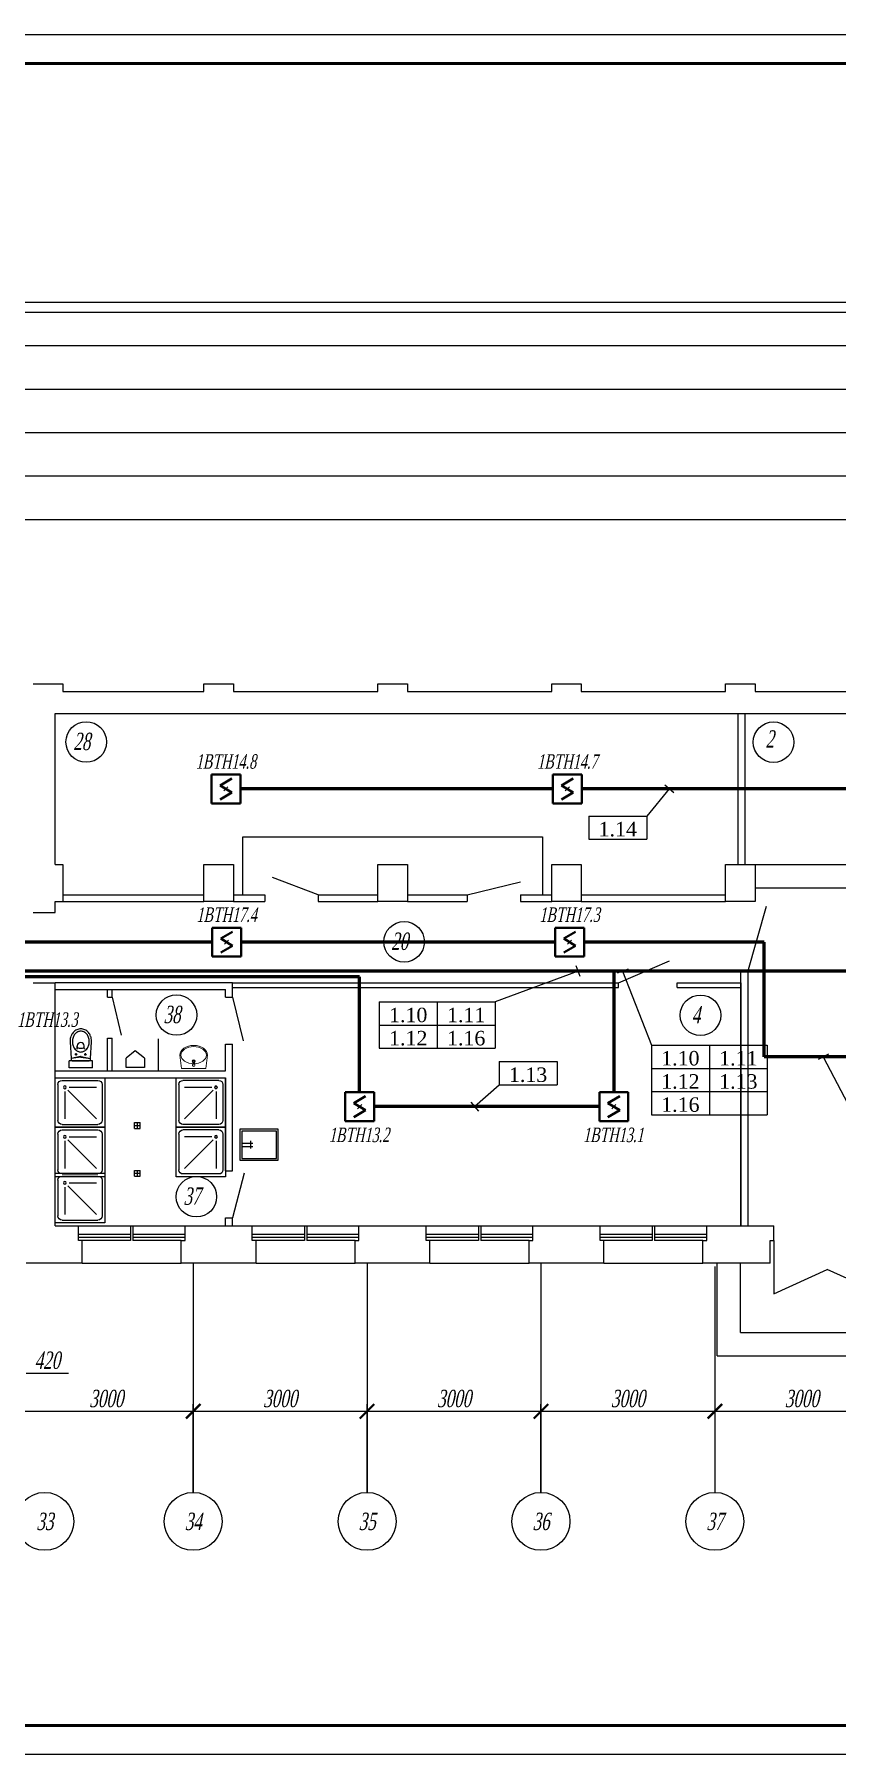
# Model space of a CAD drawing. Extents: x 0 to 1720, y -2086 to 3873.
# Drawn here: x 944 to 1082.4, y -298 to -1 of the extents above; entities that cross this region are included whole.
import ezdxf
from ezdxf.enums import TextEntityAlignment as Align

# ---------------------------------------------------------------- set-up
doc = ezdxf.new("R2010")
doc.units = 0
doc.layers.add('EL_DEVICE', color=1, linetype='Continuous', lineweight=40)
doc.layers.add('EL_KABLE', color=9, linetype='Continuous', lineweight=60)
for name, color, linetype in [('EL_DEVICE_NAME', 7, 'Continuous'), ('FORMAT', 134, 'Continuous'), ('OSI', 5, 'Continuous'), ('PLAN', 2, 'Continuous'), ('SYS_PIN', 7, 'Continuous')]:
    doc.layers.add(name, color=color, linetype=linetype)
doc.styles.add('R2_5', font='times.ttf', dxfattribs={"width": 0.65, "oblique": 12, "height": 2.5})
doc.styles.get("Standard").update_dxf_attribs({"font": 'times.ttf'})

# ---------------------------------------------------------------- blocks, each defined once
blk = doc.blocks.new('PS_DAT_SMOKE')
at = {"layer": 'EL_DEVICE'}
for p, q in [((-2.5, 2.5), (2.5, 2.5)), ((-2.5, -2.5), (-2.5, 2.5)), ((1.01, 1.81), (-1.01, 0.61)), ((-1.01, 0.61), (1.01, -0.61)), ((2.5, 2.5), (2.5, -2.5)), ((2.5, -2.5), (-2.5, -2.5)), ((1.01, -0.61), (-1.01, -1.81))]:
    blk.add_line(p, q, dxfattribs=at)
blk = doc.blocks.new('CONNECTOR_SQUARE')
at = {"layer": 'SYS_PIN'}
for p, q in [((-0.35, 0.35), (0.35, -0.35)), ((0.35, 0.35), (-0.35, -0.35))]:
    blk.add_line(p, q, dxfattribs=at)
blk = doc.blocks.new('n')
for points in [[(-6527766, -4118616), (-6527107, -4118616), (-6527107, -4119151), (-6527766, -4119151)], [(-6527735, -4118647), (-6527137, -4118647), (-6527137, -4119120), (-6527735, -4119120)]]:
    blk.add_lwpolyline(points, close=True)
for points in [[(-6527735, -4118854), (-6527544, -4118854)], [(-6527735, -4118910), (-6527544, -4118910)], [(-6527580, -4118817), (-6527580, -4118951)]]:
    blk.add_lwpolyline(points)
blk = doc.blocks.new('раковина')
at = {"lineweight": 0}
for p, q in [((471040, 84579), (471009, 84347)), ((471029, 84347), (471034, 84376)), ((471034, 84376), (471046, 84404)), ((471459, 84579), (471040, 84579)), ((471040, 84578), (471040, 84578)), ((471046, 84404), (471067, 84429)), ((471067, 84429), (471094, 84451)), ((471094, 84451), (471127, 84470)), ((471127, 84470), (471165, 84483)), ((471165, 84483), (471207, 84492)), ((471207, 84492), (471250, 84495)), ((471231, 84521), (471231, 84525)), ((471233, 84489), (471231, 84521)), ((471236, 84481), (471241, 84439)), ((471239, 84502), (471261, 84502)), ((471239, 84502), (471261, 84502)), ((471239, 84490), (471239, 84502)), ((471250, 84495), (471293, 84492)), ((471259, 84439), (471264, 84481)), ((471261, 84502), (471261, 84490)), ((471267, 84489), (471269, 84521)), ((471269, 84521), (471269, 84525)), ((471293, 84492), (471334, 84483)), ((471334, 84483), (471372, 84470)), ((471372, 84470), (471405, 84451)), ((471405, 84451), (471433, 84429)), ((471433, 84429), (471453, 84404)), ((471453, 84404), (471466, 84376)), ((471489, 84347), (471459, 84579)), ((471459, 84578), (471459, 84578)), ((471466, 84376), (471469, 84347)), ((471009, 84347), (471014, 84314)), ((471014, 84314), (471028, 84283)), ((471028, 84283), (471050, 84253)), ((471034, 84318), (471029, 84347)), ((471046, 84291), (471034, 84318)), ((471067, 84265), (471046, 84291)), ((471050, 84253), (471080, 84228)), ((471094, 84243), (471067, 84265)), ((471080, 84228), (471116, 84207)), ((471127, 84225), (471094, 84243)), ((471116, 84207), (471158, 84191)), ((471165, 84211), (471127, 84225)), ((471158, 84191), (471203, 84182)), ((471207, 84203), (471165, 84211)), ((471203, 84182), (471250, 84179)), ((471250, 84200), (471207, 84203)), ((471293, 84203), (471250, 84200)), ((471250, 84179), (471297, 84182)), ((471334, 84211), (471293, 84203)), ((471297, 84182), (471342, 84191)), ((471372, 84225), (471334, 84211)), ((471342, 84191), (471383, 84207)), ((471405, 84243), (471372, 84225)), ((471383, 84207), (471420, 84228)), ((471433, 84265), (471405, 84243)), ((471420, 84228), (471449, 84253)), ((471453, 84291), (471433, 84265)), ((471449, 84253), (471472, 84283)), ((471466, 84318), (471453, 84291)), ((471469, 84347), (471466, 84318)), ((471472, 84283), (471485, 84314)), ((471485, 84314), (471489, 84347))]:
    blk.add_line(p, q, dxfattribs=at)
for centre, radius, start, end in [((471250, 84452), 24, 0, 180), ((471250, 84452), 24, 180, 0), ((471250, 84522), 20, 339.2856, 200.7144), ((471250, 84522), 19.2, 7.8374, 171.8967), ((471250, 84491), 16.9, 185.1696, 354.8304), ((471250, 84490), 16.9, 185.1696, 354.8304), ((471250, 84490), 10.9, 180, 0), ((471250, 84440), 8.95, 187.1389, 352.8611)]:
    blk.add_arc(centre, radius, start, end, dxfattribs=at)
blk = doc.blocks.new('PL_SHOWER_TRAY')
for p, q in [((0.45, 0.9), (-0.45, 0.9)), ((-0.45, 0.9), (-0.45, 0)), ((-0.4, 0.125), (-0.4, 0.775)), ((-0.325, 0.85), (0.325, 0.85)), ((-0.275, 0.25), (-0.275, 0.75)), ((-0.222, 0.228), (0.3, 0.75)), ((0.4, 0.125), (0.4, 0.775)), ((0.45, 0), (0.45, 0.9)), ((-0.45, 0), (0.45, 0)), ((-0.325, 0.05), (0.325, 0.05)), ((-0.2, 0.175), (0.3, 0.175))]:
    blk.add_line(p, q)
blk.add_circle((-0.275, 0.175), 0.025)
for centre, start, end in [((-0.325, 0.775), 90, 180), ((0.325, 0.775), 360, 90), ((-0.325, 0.125), 180, 270), ((0.325, 0.125), 270, 360)]:
    blk.add_arc(centre, 0.075, start, end)
blk = doc.blocks.new('PODDON')
at = {"xscale": -1000, "yscale": 1000, "zscale": 1000, "rotation": 270}
blk.add_blockref('PL_SHOWER_TRAY', (-338, -13), dxfattribs=at)
blk = doc.blocks.new('_ArchTick')
at = {"const_width": 0.15}
blk.add_lwpolyline([(-0.5, -0.5), (0.5, 0.5)], dxfattribs=at)

msp = doc.modelspace()

# ---------------------------------------------------------------- linework, layer by layer
for p, q in [((1054.3, -131.92), (1052.76, -130.64)), ((1053.53, -131.28), (1049.64, -135.96)), ((1039.64, -135.96), (1049.64, -135.96)), ((1039.64, -135.96), (1039.64, -139.96)), ((1049.64, -135.96), (1049.64, -139.96)), ((1039.64, -139.96), (1049.64, -139.96)), ((1037.8, -162.73), (1023.5, -168.05)), ((1038.15, -163.67), (1037.46, -161.79)), ((1046.42, -162.37), (1044.56, -163.09)), ((1045.49, -162.73), (1050.45, -175.52)), ((1003.5, -168.05), (1023.5, -168.05)), ((1003.5, -168.05), (1003.5, -176.05)), ((1013.5, -168.05), (1013.5, -176.05)), ((1023.5, -168.05), (1023.5, -176.05)), ((1003.5, -172.05), (1023.5, -172.05)), ((1003.5, -176.05), (1023.5, -176.05)), ((1050.45, -175.52), (1070.45, -175.52)), ((1050.45, -175.52), (1050.45, -187.52)), ((1060.45, -175.52), (1060.45, -187.52)), ((1070.45, -175.52), (1070.45, -187.52)), ((1080.99, -177.06), (1079.22, -177.99)), ((1080.11, -177.53), (1085.57, -187.94)), ((1024.18, -178.36), (1034.18, -178.36)), ((1024.18, -178.36), (1024.18, -182.36)), ((1034.18, -178.36), (1034.18, -182.36)), ((1050.45, -179.52), (1070.45, -179.52)), ((1019.96, -186.13), (1024.18, -182.36)), ((1024.18, -182.36), (1034.18, -182.36)), ((1050.45, -183.52), (1070.45, -183.52)), ((1019.29, -185.38), (1020.62, -186.88)), ((1050.45, -187.52), (1070.45, -187.52))]:
    msp.add_line(p, q)
at = {"layer": 'EL_KABLE'}
for p, q in [((1033.45, -131.28), (979.55, -131.28)), ((1086.3, -131.28), (1038.45, -131.28)), ((974.67, -157.73), (901.3, -157.73)), ((1033.83, -157.73), (979.67, -157.73)), ((1069.92, -157.73), (1038.83, -157.73)), ((1069.92, -177.53), (1069.92, -157.73)), ((1157, -162.73), (159.5, -162.73)), ((1157, -162.73), (337.7, -162.73)), ((1157, -162.73), (344, -162.73)), ((1157, -162.73), (624.45, -162.73)), ((1157, -162.73), (1043.97, -162.73)), ((1043.97, -162.73), (1043.97, -183.63)), ((1000.12, -163.73), (938.8, -163.73)), ((1000.12, -183.63), (1000.12, -163.73)), ((1086.62, -177.53), (1069.92, -177.53)), ((1041.47, -186.13), (1002.62, -186.13))]:
    msp.add_line(p, q, dxfattribs=at)
at = {"layer": 'FORMAT'}
msp.add_lwpolyline([(0, -1), (1720.39, -1), (1720.39, -298), (0, -298)], close=True, dxfattribs=at)
at = {"layer": 'FORMAT', "lineweight": 50}
msp.add_lwpolyline([(20, -293), (20, -6), (1715.39, -6), (1715.39, -293)], close=True, dxfattribs=at)
at = {"layer": 'OSI'}
for p, q in [((971.4, -213.13), (971.4, -252.73)), ((971.4, -213.75), (971.4, -239.98)), ((971.4, -213.75), (971.4, -239.98)), ((1001.4, -213.13), (1001.4, -252.73)), ((1001.4, -213.75), (1001.4, -239.98)), ((1001.4, -213.75), (1001.4, -239.98)), ((1031.4, -213.13), (1031.4, -252.73)), ((1031.4, -213.75), (1031.4, -239.98)), ((1031.4, -213.75), (1031.4, -239.98)), ((1061.4, -213.75), (1061.4, -239.98)), ((1061.4, -213.75), (1061.4, -239.98)), ((1061.4, -229.13), (1061.4, -252.73)), ((942.57, -232.17), (949.9, -232.17)), ((939.4, -238.73), (973.4, -238.73)), ((969.4, -238.73), (1003.4, -238.73)), ((999.4, -238.73), (1033.4, -238.73)), ((1029.4, -238.73), (1063.4, -238.73)), ((1059.4, -238.73), (1093.4, -238.73))]:
    msp.add_line(p, q, dxfattribs=at)
at = {"layer": 'OSI', "lineweight": 25}
for p, q in [((971.4, -252.73), (971.4, -237.48)), ((971.4, -252.73), (971.4, -237.48)), ((1001.4, -252.73), (1001.4, -237.48)), ((1001.4, -252.73), (1001.4, -237.48)), ((1031.4, -252.73), (1031.4, -237.48)), ((1031.4, -252.73), (1031.4, -237.48))]:
    msp.add_line(p, q, dxfattribs=at)
for centre in [(945.8, -257.73), (971.4, -257.73), (1001.4, -257.73), (1031.4, -257.73), (1061.4, -257.73)]:
    msp.add_circle(centre, 5, dxfattribs=at)
at = {"layer": 'PLAN'}
for p, q in [((33, -47.23), (1460.2, -47.23)), ((37.4, -48.93), (1380.89, -48.93)), ((928.9, -54.73), (1096.2, -54.73)), ((928.9, -62.23), (1096.2, -62.23)), ((928.9, -69.73), (1096.2, -69.73)), ((928.9, -77.23), (1096.2, -77.23)), ((928.9, -84.73), (1096.2, -84.73)), ((943.8, -113.13), (948.9, -113.13)), ((948.9, -113.13), (948.9, -114.43)), ((948.9, -114.43), (973.25, -114.43)), ((973.25, -114.43), (973.25, -113.13)), ((973.25, -113.13), (978.35, -113.13)), ((978.35, -113.13), (978.35, -114.43)), ((978.35, -114.43), (1003.25, -114.43)), ((1003.25, -114.43), (1003.25, -113.13)), ((1003.25, -113.13), (1008.35, -113.13)), ((1008.35, -113.13), (1008.35, -114.43)), ((1008.35, -114.43), (1033.25, -114.43)), ((1033.25, -114.43), (1033.25, -113.13)), ((1033.25, -113.13), (1038.35, -113.13)), ((1038.35, -113.13), (1038.35, -114.43)), ((1038.35, -114.43), (1063.25, -114.43)), ((1063.25, -114.43), (1063.25, -113.13)), ((1063.25, -113.13), (1068.35, -113.13)), ((1068.35, -113.13), (1068.35, -114.43)), ((1068.35, -114.43), (1093.25, -114.43)), ((947.6, -118.23), (1224.7, -118.23)), ((947.6, -144.33), (947.6, -118.23)), ((1065.4, -144.33), (1065.4, -118.23)), ((1066.6, -144.33), (1066.6, -118.23)), ((979.95, -149.53), (979.95, -139.53)), ((979.95, -139.53), (1031.65, -139.53)), ((1031.65, -139.53), (1031.65, -149.53)), ((947.6, -144.33), (948.9, -144.33)), ((948.9, -144.33), (948.9, -150.73)), ((973.25, -150.73), (973.25, -144.33)), ((973.25, -144.33), (978.35, -144.33)), ((978.35, -144.33), (978.35, -150.73)), ((1003.25, -150.73), (1003.25, -144.33)), ((1003.25, -144.33), (1008.35, -144.33)), ((1008.35, -144.33), (1008.35, -150.73)), ((1033.25, -150.73), (1033.25, -144.33)), ((1033.25, -144.33), (1038.35, -144.33)), ((1038.35, -144.33), (1038.35, -150.73)), ((1063.25, -150.73), (1063.25, -144.33)), ((1063.25, -144.33), (1068.35, -144.33)), ((1068.35, -144.33), (1068.35, -150.73)), ((1068.35, -144.33), (1153.25, -144.33)), ((992.95, -149.53), (985.06, -146.55)), ((1018.65, -149.53), (1027.85, -147.34)), ((1068.35, -148.33), (1093.25, -148.33)), ((947.6, -152.63), (947.6, -150.73)), ((947.6, -150.73), (948.9, -150.73)), ((948.9, -149.53), (973.25, -149.53)), ((948.9, -150.73), (973.25, -150.73)), ((978.35, -150.73), (973.25, -150.73)), ((978.35, -149.53), (983.75, -149.53)), ((978.35, -150.73), (983.75, -150.73)), ((983.75, -149.53), (983.75, -150.73)), ((992.95, -149.53), (1003.25, -149.53)), ((992.95, -149.53), (992.95, -150.73)), ((992.95, -150.73), (1003.25, -150.73)), ((1008.35, -150.73), (1003.25, -150.73)), ((1008.35, -149.53), (1018.65, -149.53)), ((1008.35, -150.73), (1018.65, -150.73)), ((1018.65, -149.53), (1018.65, -150.73)), ((1027.85, -149.53), (1033.25, -149.53)), ((1027.85, -149.53), (1027.85, -150.73)), ((1027.85, -150.73), (1033.25, -150.73)), ((1038.35, -150.73), (1033.25, -150.73)), ((1038.35, -149.53), (1063.25, -149.53)), ((1038.35, -150.73), (1063.25, -150.73)), ((1068.35, -150.73), (1063.25, -150.73)), ((943.8, -152.63), (947.6, -152.63)), ((1067.1, -162.83), (1070.31, -151.51)), ((1044.8, -164.73), (1053.58, -160.97)), ((1065.9, -164.73), (1065.9, -162.83)), ((1067.1, -162.83), (1065.9, -162.83)), ((1067.1, -162.83), (1067.1, -206.73)), ((943.8, -164.73), (947.6, -164.73)), ((947.6, -206.73), (947.6, -164.73)), ((978.2, -164.73), (947.6, -164.73)), ((947.6, -165.93), (957.4, -165.93)), ((956.6, -167.23), (956.6, -165.93)), ((957.4, -165.93), (977, -165.93)), ((957.4, -167.23), (957.4, -165.93)), ((977, -167.23), (977, -165.93)), ((978.2, -167.23), (978.2, -164.73)), ((978.2, -164.73), (1044.8, -164.73)), ((978.2, -165.53), (1044.8, -165.53)), ((1044.8, -165.53), (1044.8, -164.73)), ((1054.9, -164.73), (1065.9, -164.73)), ((1054.9, -165.53), (1054.9, -164.73)), ((1054.9, -165.53), (1065.9, -165.53)), ((1065.9, -206.73), (1065.9, -164.73)), ((1065.9, -164.73), (1065.9, -206.73)), ((1067.1, -164.73), (1067.1, -174.73)), ((956.6, -167.23), (957.4, -167.23)), ((957.4, -167.23), (958.97, -173.77)), ((977, -167.23), (978.2, -167.23)), ((978.2, -167.23), (980.01, -174.75)), ((950.17, -174.94), (950.34, -177.82)), ((953.69, -177.82), (953.86, -174.94)), ((956.6, -179.93), (956.6, -174.33)), ((956.6, -174.33), (957.4, -174.33)), ((957.4, -179.93), (957.4, -174.33)), ((957.4, -179.93), (957.4, -174.43)), ((957.4, -179.93), (957.4, -174.43)), ((965.42, -179.93), (965.42, -174.43)), ((951.94, -177.47), (950.34, -177.8)), ((950.34, -177.82), (950.35, -178.01)), ((951.99, -177.6), (950.35, -177.8)), ((951.41, -177.1), (951.01, -177.1)), ((951.21, -177.3), (951.21, -176.9)), ((951.41, -175.75), (951.41, -175.65)), ((951.41, -176.1), (951.41, -175.75)), ((951.71, -176.05), (952.31, -176.05)), ((952.04, -177.6), (953.67, -177.8)), ((952.08, -177.47), (953.67, -177.8)), ((952.61, -175.75), (952.61, -175.65)), ((952.61, -176.1), (952.61, -175.75)), ((952.61, -177.1), (953.01, -177.1)), ((952.81, -177.3), (952.81, -176.9)), ((953.67, -178.01), (953.69, -177.82)), ((961.37, -176.51), (959.86, -177.77)), ((959.86, -179.37), (959.86, -177.77)), ((963.01, -177.77), (961.37, -176.51)), ((963.01, -177.77), (963.01, -179.37)), ((977, -179.93), (977, -175.33)), ((977, -175.33), (978.2, -175.33)), ((978.2, -197.23), (978.2, -175.33)), ((947.6, -179.93), (957.4, -179.93)), ((947.6, -181.13), (977, -181.13)), ((954.01, -178.2), (950.01, -178.2)), ((954.01, -178.2), (950.01, -178.2)), ((950.01, -179.4), (950.01, -178.2)), ((950.01, -179.4), (950.01, -178.2)), ((954.01, -179.4), (950.01, -179.4)), ((950.55, -178.2), (953.47, -178.2)), ((954.01, -179.4), (954.01, -178.2)), ((954.01, -179.4), (954.01, -178.2)), ((957.4, -179.93), (977, -179.93)), ((963.01, -179.37), (959.86, -179.37)), ((977, -197.23), (977, -181.13)), ((961.27, -189.88), (961.27, -188.88)), ((961.27, -188.88), (962.27, -188.88)), ((961.27, -189.38), (962.27, -189.38)), ((961.27, -189.88), (962.27, -189.88)), ((961.77, -189.88), (961.77, -188.88)), ((962.27, -189.88), (962.27, -188.88)), ((961.27, -198.13), (961.27, -197.13)), ((961.27, -197.13), (962.27, -197.13)), ((961.27, -197.63), (962.27, -197.63)), ((961.27, -198.13), (962.27, -198.13)), ((961.77, -198.13), (961.77, -197.13)), ((962.27, -198.13), (962.27, -197.13)), ((977, -197.23), (978.2, -197.23)), ((980.19, -197.64), (978.2, -205.33)), ((947.6, -206.73), (951.6, -206.73)), ((951.6, -209.23), (951.6, -206.73)), ((951.6, -206.73), (970, -206.73)), ((960.6, -206.73), (960.6, -209.23)), ((961, -206.73), (961, -209.23)), ((970, -206.73), (981.6, -206.73)), ((970, -209.23), (970, -206.73)), ((977, -206.73), (977, -205.33)), ((977, -205.33), (978.2, -205.33)), ((978.2, -206.73), (978.2, -205.33)), ((981.6, -209.23), (981.6, -206.73)), ((981.6, -206.73), (1000, -206.73)), ((990.6, -206.73), (990.6, -209.23)), ((991, -206.73), (991, -209.23)), ((1000, -206.73), (1011.6, -206.73)), ((1000, -209.23), (1000, -206.73)), ((1011.6, -209.23), (1011.6, -206.73)), ((1011.6, -206.73), (1030, -206.73)), ((1020.6, -206.73), (1020.6, -209.23)), ((1021, -206.73), (1021, -209.23)), ((1030, -206.73), (1041.6, -206.73)), ((1030, -209.23), (1030, -206.73)), ((1041.6, -209.23), (1041.6, -206.73)), ((1041.6, -206.73), (1060, -206.73)), ((1050.6, -206.73), (1050.6, -209.23)), ((1051, -206.73), (1051, -209.23)), ((1060, -206.73), (1071.6, -206.73)), ((1060, -209.23), (1060, -206.73)), ((1071.6, -209.23), (1071.6, -206.73)), ((960.6, -208.23), (951.6, -208.23)), ((960.6, -208.73), (951.6, -208.73)), ((952.25, -209.23), (951.6, -209.23)), ((952.25, -213.13), (952.25, -209.23)), ((960.6, -209.23), (952.25, -209.23)), ((970, -208.23), (961, -208.23)), ((970, -208.73), (961, -208.73)), ((969.35, -209.23), (961, -209.23)), ((969.35, -213.13), (969.35, -209.23)), ((969.35, -209.23), (970, -209.23)), ((990.6, -208.23), (981.6, -208.23)), ((990.6, -208.73), (981.6, -208.73)), ((982.25, -209.23), (981.6, -209.23)), ((982.25, -213.13), (982.25, -209.23)), ((990.6, -209.23), (982.25, -209.23)), ((1000, -208.23), (991, -208.23)), ((1000, -208.73), (991, -208.73)), ((999.35, -209.23), (991, -209.23)), ((999.35, -213.13), (999.35, -209.23)), ((999.35, -209.23), (1000, -209.23)), ((1020.6, -208.23), (1011.6, -208.23)), ((1020.6, -208.73), (1011.6, -208.73)), ((1012.25, -209.23), (1011.6, -209.23)), ((1012.25, -213.13), (1012.25, -209.23)), ((1020.6, -209.23), (1012.25, -209.23)), ((1030, -208.23), (1021, -208.23)), ((1030, -208.73), (1021, -208.73)), ((1029.35, -209.23), (1021, -209.23)), ((1029.35, -213.13), (1029.35, -209.23)), ((1029.35, -209.23), (1030, -209.23)), ((1050.6, -208.23), (1041.6, -208.23)), ((1050.6, -208.73), (1041.6, -208.73)), ((1042.25, -209.23), (1041.6, -209.23)), ((1042.25, -213.13), (1042.25, -209.23)), ((1050.6, -209.23), (1042.25, -209.23)), ((1060, -208.23), (1051, -208.23)), ((1060, -208.73), (1051, -208.73)), ((1059.35, -209.23), (1051, -209.23)), ((1059.35, -213.13), (1059.35, -209.23)), ((1059.35, -209.23), (1060, -209.23)), ((1070.95, -213.13), (1070.95, -209.23)), ((1070.95, -209.23), (1071.6, -209.23)), ((1071.6, -209.23), (1071.6, -218.43)), ((952.25, -213.13), (942.6, -213.13)), ((952.25, -213.13), (969.35, -213.13)), ((982.25, -213.13), (969.35, -213.13)), ((982.25, -213.13), (999.35, -213.13)), ((1012.25, -213.13), (999.35, -213.13)), ((1012.25, -213.13), (1029.35, -213.13)), ((1042.25, -213.13), (1029.35, -213.13)), ((1042.25, -213.13), (1059.35, -213.13)), ((1070.95, -213.13), (1059.35, -213.13)), ((1061.8, -229.13), (1061.8, -213.13)), ((1065.8, -225.13), (1065.8, -213.13)), ((1071.6, -218.43), (1080.8, -214.23)), ((1090, -218.43), (1080.8, -214.23)), ((1065.8, -225.13), (1155.8, -225.13)), ((1061.8, -229.13), (1159.8, -229.13))]:
    msp.add_line(p, q, dxfattribs=at)
for centre, radius in [((952.95, -123.17), 3.5), ((1071.52, -123.2), 3.5), ((1007.79, -157.67), 3.5), ((968.52, -170.31), 3.5), ((1058.92, -170.36), 3.5), ((951.21, -177.1), 0.1), ((952.81, -177.1), 0.1), ((971.95, -201.68), 3.5)]:
    msp.add_circle(centre, radius, dxfattribs=at)
for centre, radius, start, end in [((952.54, -174.8), 2.38, 159.9529, 180), ((952.54, -174.8), 2.38, 180, 183.4385), ((952.28, -174.71), 2.1, 138.6215, 159.9529), ((952.79, -174.9), 2.23, 161.5476, 180), ((952.79, -174.9), 2.23, 180, 198.4524), ((952.41, -174.77), 1.83, 141.1466, 161.5476), ((952.12, -174.56), 1.88, 115.1824, 138.6215), ((952.17, -174.58), 1.52, 117.2121, 141.1466), ((952.01, -174.34), 1.64, 90, 115.1824), ((952.01, -175.65), 0.6, 0, 180), ((952.01, -174.28), 1.18, 90, 117.2121), ((952.01, -174.34), 1.64, 64.8176, 90), ((952.01, -174.28), 1.18, 62.7879, 90), ((951.86, -174.58), 1.52, 38.8534, 62.7879), ((951.91, -174.56), 1.88, 41.3785, 64.8176), ((951.62, -174.77), 1.83, 18.4524, 38.8534), ((951.74, -174.71), 2.1, 20.0471, 41.3785), ((951.23, -174.9), 2.23, 0, 18.4524), ((951.23, -174.9), 2.23, 341.5476, 360), ((951.48, -174.8), 2.38, 360, 20.0471), ((951.48, -174.8), 2.38, 356.5615, 0), ((950.36, -177.82), 0.0186, 101.8091, 183.4385), ((950.55, -178), 0.2, 183.4385, 270), ((952.41, -175.03), 1.83, 198.4524, 218.8534), ((952.17, -175.22), 1.52, 218.8534, 242.7879), ((951.31, -176.1), 0.1, 270, 0), ((951.71, -175.75), 0.3, 180, 270), ((952.01, -175.52), 1.18, 242.7879, 270), ((952.01, -177.8), 0.343, 78.1909, 101.8091), ((952.01, -177.8), 0.199, 83.1871, 96.8129), ((952.01, -175.52), 1.18, 270, 297.2121), ((952.31, -175.75), 0.3, 270, 0), ((951.86, -175.22), 1.52, 297.2121, 321.1466), ((952.71, -176.1), 0.1, 180, 270), ((951.62, -175.03), 1.83, 321.1466, 341.5476), ((953.47, -178), 0.2, 270, 356.5615), ((953.67, -177.82), 0.0186, 356.5615, 78.1909)]:
    msp.add_arc(centre, radius, start, end, dxfattribs=at)

# ---------------------------------------------------------------- block references
for name, p in [('PS_DAT_SMOKE', (977.05, -131.28)), ('PS_DAT_SMOKE', (1035.95, -131.28)), ('CONNECTOR_SQUARE', (977.05, -131.28)), ('CONNECTOR_SQUARE', (1035.95, -131.28)), ('PS_DAT_SMOKE', (977.17, -157.73)), ('CONNECTOR_SQUARE', (977.17, -157.73)), ('PS_DAT_SMOKE', (1036.33, -157.73)), ('CONNECTOR_SQUARE', (1036.33, -157.73)), ('PS_DAT_SMOKE', (1000.12, -186.13)), ('PS_DAT_SMOKE', (1043.97, -186.13)), ('CONNECTOR_SQUARE', (1000.12, -186.13)), ('CONNECTOR_SQUARE', (1043.97, -186.13))]:
    msp.add_blockref(name, p)
at = {"layer": 'OSI', "xscale": 2.5, "yscale": 2.5, "zscale": 2.5}
for p in [(971.4, -238.73), (1001.4, -238.73), (1031.4, -238.73), (1061.4, -238.73)]:
    msp.add_blockref('_ArchTick', p, dxfattribs=at)
at = {"layer": 'OSI', "xscale": 2.5, "yscale": 2.5, "zscale": 2.5, "rotation": 180}
for p in [(971.4, -238.73), (1001.4, -238.73), (1031.4, -238.73), (1061.4, -238.73)]:
    msp.add_blockref('_ArchTick', p, dxfattribs=at)
at = {"layer": 'PLAN'}
for name, p, xscale, yscale, zscale, rotation in [('раковина', (-3741.01, 666.23), -0.01, 0.01, 0.01, 180), ('PODDON', (952, -184.34), 0.0095, 0.0095, 0.0095, 270), ('PODDON', (973.79, -185.53), 0.0095, 0.0095, 0.0095, 180), ('PODDON', (952, -192.89), 0.0095, 0.0095, 0.0095, 270), ('PODDON', (973.79, -194.08), 0.0095, 0.0095, 0.0095, 180), ('n', (66257.13, -41381.55), -0.01, 0.01, 0.01, 180), ('PODDON', (952, -200.84), 0.0095, 0.0095, 0.0095, 270)]:
    msp.add_blockref(name, p, dxfattribs=dict(at, xscale=xscale, yscale=yscale, zscale=zscale, rotation=rotation))

# ---------------------------------------------------------------- texts
at = {"char_height": 2.5, "attachment_point": 2, "line_spacing_factor": 0.96}
for s, insert in [('1.14', (1044.64, -136.96)), ('1.10', (1008.5, -169.05)), ('1.11', (1018.5, -169.05)), ('1.12', (1008.5, -173.05)), ('1.16', (1018.5, -173.05)), ('1.10', (1055.45, -176.52)), ('1.11', (1065.45, -176.52)), ('1.13', (1029.18, -179.36)), ('1.12', (1055.45, -180.52)), ('1.13', (1065.45, -180.52)), ('1.16', (1055.45, -184.52))]:
    msp.add_mtext(s, dxfattribs=dict(at, insert=insert))
at = {"layer": 'EL_DEVICE_NAME', "style": 'R2_5', "oblique": 12, "width": 0.65}
for s, p in [('1BTH14.8', (977.05, -127.78)), ('1BTH14.7', (1035.95, -127.78)), ('1BTH17.4', (977.17, -154.23)), ('1BTH17.3', (1036.33, -154.23)), ('1BTH13.3', (946.25, -172.35)), ('1BTH13.2', (1000.02, -192.25)), ('1BTH13.1', (1043.87, -192.25))]:
    msp.add_text(s, height=2.5, dxfattribs=at).set_placement(p, align=Align.CENTER)
at = {"layer": 'OSI', "lineweight": 25, "style": 'R2_5', "oblique": 12, "width": 0.65}
for s, p in [('33', (945.8, -257.73)), ('34', (971.4, -257.73)), ('35', (1001.4, -257.73)), ('36', (1031.4, -257.73)), ('37', (1061.4, -257.73))]:
    msp.add_text(s, height=3, dxfattribs=at).set_placement(p, align=Align.MIDDLE_CENTER)
at = {"layer": 'OSI', "char_height": 3, "attachment_point": 5, "style": 'R2_5'}
for s, insert in [('420', (946.24, -229.93)), ('3000', (956.4, -236.54)), ('3000', (986.4, -236.54)), ('3000', (1016.4, -236.54)), ('3000', (1046.4, -236.54)), ('3000', (1076.4, -236.54))]:
    msp.add_mtext(s, dxfattribs=dict(at, insert=insert))
at = {"layer": 'PLAN', "style": 'R2_5', "oblique": 12, "width": 0.65}
for s, p in [('28', (950.71, -124.57)), ('2', (1070.13, -124.15)), ('20', (1005.54, -159.07)), ('38', (966.27, -171.71)), ('4', (1057.4, -171.76)), ('37', (969.71, -203.08))]:
    msp.add_text(s, height=3, dxfattribs=at).set_placement(p)

doc.saveas('drawing.dxf')
